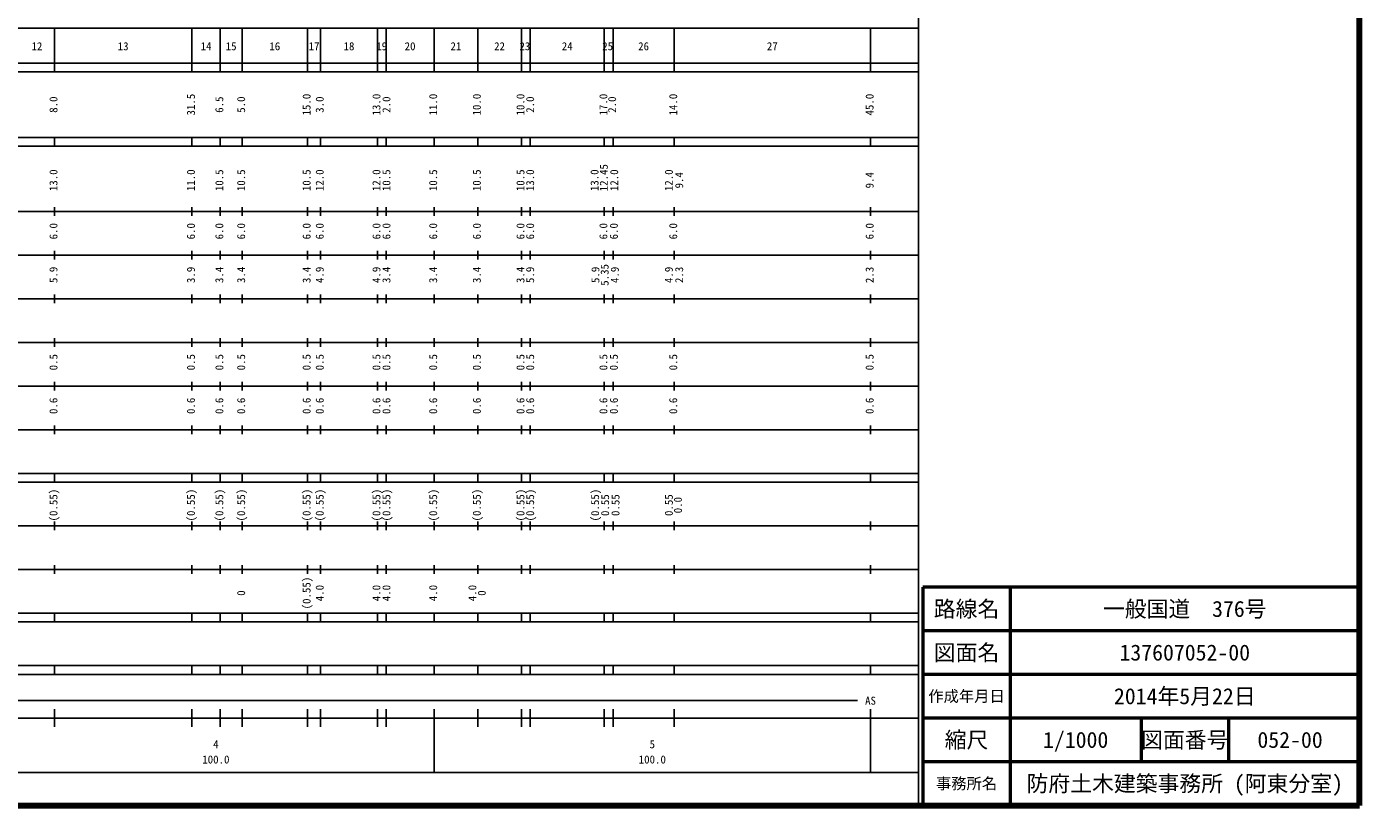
# Model space of a CAD drawing. Units: millimetres on the paper, enlarged 1000 times. Extents: x 40000 to 680000, y 20000 to 380000.
# Drawn here: x 374648 to 680000, y 20000 to 198357 of the extents above; entities that cross this region are included whole.
import ezdxf
from ezdxf.enums import TextEntityAlignment as Align

# ---------------------------------------------------------------- set-up
doc = ezdxf.new("R2010")
doc.units = ezdxf.units.MM
doc.header["$LTSCALE"] = 1000
for name, color, linetype, lineweight in [('M-TTL', 2, 'Continuous', 140), ('M-TTL-BAND', 7, 'Continuous', 25), ('M-TTL-FRAM', 2, 'Continuous', 50), ('M-TTL-LINE', 7, 'Continuous', 50)]:
    doc.layers.add(name, color=color, linetype=linetype, lineweight=lineweight)
doc.layers.add('M-TTL-TXT', color=7, linetype='Continuous')
doc.styles.add('ＭＳ ゴシック', font='')
doc.styles.get('ＭＳ ゴシック').set_extended_font_data('MS Gothic')

msp = doc.modelspace()

# ---------------------------------------------------------------- linework, layer by layer
at = {"layer": 'M-TTL'}
for p, q in [((680000, 20000), (680000, 380000)), ((40000, 20000), (680000, 20000))]:
    msp.add_line(p, q, dxfattribs=at)
at = {"layer": 'M-TTL-BAND'}
for p, q in [((579000, 20000), (579000, 370000)), ((68000, 198000), (579000, 198000)), ((381000, 188000), (381000, 198000)), ((412500, 188000), (412500, 198000)), ((419000, 188000), (419000, 198000)), ((424000, 188000), (424000, 198000)), ((439000, 188000), (439000, 198000)), ((442000, 188000), (442000, 198000)), ((455000, 188000), (455000, 198000)), ((457000, 188000), (457000, 198000)), ((468000, 188000), (468000, 198000)), ((478000, 188000), (478000, 198000)), ((488000, 188000), (488000, 198000)), ((490000, 188000), (490000, 198000)), ((507000, 188000), (507000, 198000)), ((509000, 188000), (509000, 198000)), ((523000, 188000), (523000, 198000)), ((568000, 188000), (568000, 198000)), ((40000, 190000), (579000, 190000)), ((40000, 188000), (579000, 188000)), ((40000, 173000), (579000, 173000)), ((40000, 171000), (579000, 171000)), ((381000, 171000), (381000, 173000)), ((412500, 171000), (412500, 173000)), ((419000, 171000), (419000, 173000)), ((424000, 171000), (424000, 173000)), ((439000, 171000), (439000, 173000)), ((442000, 171000), (442000, 173000)), ((455000, 171000), (455000, 173000)), ((457000, 171000), (457000, 173000)), ((468000, 171000), (468000, 173000)), ((478000, 171000), (478000, 173000)), ((488000, 171000), (488000, 173000)), ((490000, 171000), (490000, 173000)), ((507000, 171000), (507000, 173000)), ((509000, 171000), (509000, 173000)), ((523000, 171000), (523000, 173000)), ((568000, 171000), (568000, 173000)), ((40000, 156000), (579000, 156000)), ((381000, 155000), (381000, 157000)), ((412500, 155000), (412500, 157000)), ((419000, 155000), (419000, 157000)), ((424000, 155000), (424000, 157000)), ((439000, 155000), (439000, 157000)), ((442000, 155000), (442000, 157000)), ((455000, 155000), (455000, 157000)), ((457000, 155000), (457000, 157000)), ((468000, 155000), (468000, 157000)), ((478000, 155000), (478000, 157000)), ((488000, 155000), (488000, 157000)), ((490000, 155000), (490000, 157000)), ((507000, 155000), (507000, 157000)), ((509000, 155000), (509000, 157000)), ((523000, 155000), (523000, 157000)), ((568000, 155000), (568000, 157000)), ((381000, 145000), (381000, 147000)), ((412500, 145000), (412500, 147000)), ((419000, 145000), (419000, 147000)), ((424000, 145000), (424000, 147000)), ((439000, 145000), (439000, 147000)), ((442000, 145000), (442000, 147000)), ((455000, 145000), (455000, 147000)), ((457000, 145000), (457000, 147000)), ((468000, 145000), (468000, 147000)), ((478000, 145000), (478000, 147000)), ((488000, 145000), (488000, 147000)), ((490000, 145000), (490000, 147000)), ((507000, 145000), (507000, 147000)), ((509000, 145000), (509000, 147000)), ((523000, 145000), (523000, 147000)), ((568000, 145000), (568000, 147000)), ((46000, 146000), (579000, 146000)), ((52000, 136000), (579000, 136000)), ((381000, 135000), (381000, 137000)), ((412500, 135000), (412500, 137000)), ((419000, 135000), (419000, 137000)), ((424000, 135000), (424000, 137000)), ((439000, 135000), (439000, 137000)), ((442000, 135000), (442000, 137000)), ((455000, 135000), (455000, 137000)), ((457000, 135000), (457000, 137000)), ((468000, 135000), (468000, 137000)), ((478000, 135000), (478000, 137000)), ((488000, 135000), (488000, 137000)), ((490000, 135000), (490000, 137000)), ((507000, 135000), (507000, 137000)), ((509000, 135000), (509000, 137000)), ((523000, 135000), (523000, 137000)), ((568000, 135000), (568000, 137000)), ((46000, 126000), (579000, 126000)), ((381000, 125000), (381000, 127000)), ((412500, 125000), (412500, 127000)), ((419000, 125000), (419000, 127000)), ((424000, 125000), (424000, 127000)), ((439000, 125000), (439000, 127000)), ((442000, 125000), (442000, 127000)), ((455000, 125000), (455000, 127000)), ((457000, 125000), (457000, 127000)), ((468000, 125000), (468000, 127000)), ((478000, 125000), (478000, 127000)), ((488000, 125000), (488000, 127000)), ((490000, 125000), (490000, 127000)), ((507000, 125000), (507000, 127000)), ((509000, 125000), (509000, 127000)), ((523000, 125000), (523000, 127000)), ((568000, 125000), (568000, 127000)), ((381000, 115000), (381000, 117000)), ((412500, 115000), (412500, 117000)), ((419000, 115000), (419000, 117000)), ((424000, 115000), (424000, 117000)), ((439000, 115000), (439000, 117000)), ((442000, 115000), (442000, 117000)), ((455000, 115000), (455000, 117000)), ((457000, 115000), (457000, 117000)), ((468000, 115000), (468000, 117000)), ((478000, 115000), (478000, 117000)), ((488000, 115000), (488000, 117000)), ((490000, 115000), (490000, 117000)), ((507000, 115000), (507000, 117000)), ((509000, 115000), (509000, 117000)), ((523000, 115000), (523000, 117000)), ((568000, 115000), (568000, 117000)), ((52000, 116000), (579000, 116000)), ((381000, 105000), (381000, 107000)), ((412500, 105000), (412500, 107000)), ((419000, 105000), (419000, 107000)), ((424000, 105000), (424000, 107000)), ((439000, 105000), (439000, 107000)), ((442000, 105000), (442000, 107000)), ((455000, 105000), (455000, 107000)), ((457000, 105000), (457000, 107000)), ((468000, 105000), (468000, 107000)), ((478000, 105000), (478000, 107000)), ((488000, 105000), (488000, 107000)), ((490000, 105000), (490000, 107000)), ((507000, 105000), (507000, 107000)), ((509000, 105000), (509000, 107000)), ((523000, 105000), (523000, 107000)), ((568000, 105000), (568000, 107000)), ((46000, 106000), (579000, 106000)), ((40000, 96000), (579000, 96000)), ((381000, 94000), (381000, 96000)), ((412500, 94000), (412500, 96000)), ((419000, 94000), (419000, 96000)), ((424000, 94000), (424000, 96000)), ((439000, 94000), (439000, 96000)), ((442000, 94000), (442000, 96000)), ((455000, 94000), (455000, 96000)), ((457000, 94000), (457000, 96000)), ((468000, 94000), (468000, 96000)), ((478000, 94000), (478000, 96000)), ((488000, 94000), (488000, 96000)), ((490000, 94000), (490000, 96000)), ((507000, 94000), (507000, 96000)), ((509000, 94000), (509000, 96000)), ((523000, 94000), (523000, 96000)), ((568000, 94000), (568000, 96000)), ((40000, 94000), (579000, 94000)), ((49000, 84000), (579000, 84000)), ((381000, 83000), (381000, 85000)), ((412500, 83000), (412500, 85000)), ((419000, 83000), (419000, 85000)), ((424000, 83000), (424000, 85000)), ((439000, 83000), (439000, 85000)), ((442000, 83000), (442000, 85000)), ((455000, 83000), (455000, 85000)), ((457000, 83000), (457000, 85000)), ((468000, 83000), (468000, 85000)), ((478000, 83000), (478000, 85000)), ((488000, 83000), (488000, 85000)), ((490000, 83000), (490000, 85000)), ((507000, 83000), (507000, 85000)), ((509000, 83000), (509000, 85000)), ((523000, 83000), (523000, 85000)), ((568000, 83000), (568000, 85000)), ((40000, 74000), (579000, 74000)), ((381000, 73000), (381000, 75000)), ((412500, 73000), (412500, 75000)), ((419000, 73000), (419000, 75000)), ((424000, 73000), (424000, 75000)), ((439000, 73000), (439000, 75000)), ((442000, 73000), (442000, 75000)), ((455000, 73000), (455000, 75000)), ((457000, 73000), (457000, 75000)), ((468000, 73000), (468000, 75000)), ((478000, 73000), (478000, 75000)), ((488000, 73000), (488000, 75000)), ((490000, 73000), (490000, 75000)), ((507000, 73000), (507000, 75000)), ((509000, 73000), (509000, 75000)), ((523000, 73000), (523000, 75000)), ((568000, 73000), (568000, 75000)), ((40000, 64000), (579000, 64000)), ((40000, 62000), (579000, 62000)), ((381000, 62000), (381000, 64000)), ((412500, 62000), (412500, 64000)), ((419000, 62000), (419000, 64000)), ((424000, 62000), (424000, 64000)), ((439000, 62000), (439000, 64000)), ((442000, 62000), (442000, 64000)), ((455000, 62000), (455000, 64000)), ((457000, 62000), (457000, 64000)), ((468000, 62000), (468000, 64000)), ((478000, 62000), (478000, 64000)), ((488000, 62000), (488000, 64000)), ((490000, 62000), (490000, 64000)), ((507000, 62000), (507000, 64000)), ((509000, 62000), (509000, 64000)), ((523000, 62000), (523000, 64000)), ((568000, 62000), (568000, 64000)), ((40000, 52000), (579000, 52000)), ((381000, 50000), (381000, 52000)), ((412500, 50000), (412500, 52000)), ((419000, 50000), (419000, 52000)), ((424000, 50000), (424000, 52000)), ((439000, 50000), (439000, 52000)), ((442000, 50000), (442000, 52000)), ((455000, 50000), (455000, 52000)), ((457000, 50000), (457000, 52000)), ((468000, 50000), (468000, 52000)), ((478000, 50000), (478000, 52000)), ((488000, 50000), (488000, 52000)), ((490000, 50000), (490000, 52000)), ((507000, 50000), (507000, 52000)), ((509000, 50000), (509000, 52000)), ((523000, 50000), (523000, 52000)), ((568000, 50000), (568000, 52000)), ((40000, 50000), (579000, 50000)), ((71000, 44000), (565000, 44000)), ((40000, 40000), (579000, 40000)), ((381000, 38000), (381000, 42000)), ((412500, 38000), (412500, 42000)), ((419000, 38000), (419000, 42000)), ((424000, 38000), (424000, 42000)), ((439000, 38000), (439000, 42000)), ((442000, 38000), (442000, 42000)), ((455000, 38000), (455000, 42000)), ((457000, 38000), (457000, 42000)), ((468000, 27500), (468000, 42000)), ((478000, 38000), (478000, 42000)), ((488000, 38000), (488000, 42000)), ((490000, 38000), (490000, 42000)), ((507000, 38000), (507000, 42000)), ((509000, 38000), (509000, 42000)), ((523000, 38000), (523000, 42000)), ((568000, 27500), (568000, 42000)), ((68000, 27500), (579000, 27500))]:
    msp.add_line(p, q, dxfattribs=at)
at = {"layer": 'M-TTL-FRAM'}
for p, q in [((680000, 70000), (580000, 70000)), ((580000, 70000), (580000, 20000))]:
    msp.add_line(p, q, dxfattribs=at)
at = {"layer": 'M-TTL-LINE'}
for p, q in [((600000, 70000), (600000, 20000)), ((680000, 60000), (580000, 60000)), ((680000, 50000), (580000, 50000)), ((680000, 40000), (580000, 40000)), ((630000, 40000), (630000, 30000)), ((650000, 40000), (650000, 30000)), ((680000, 30000), (580000, 30000))]:
    msp.add_line(p, q, dxfattribs=at)

# ---------------------------------------------------------------- texts
at = {"layer": 'M-TTL-BAND', "style": 'ＭＳ ゴシック'}
for s, p in [('12', (377000, 192405)), ('13', (396750, 192405)), ('14', (415750, 192405)), ('15', (421500, 192405)), ('16', (431500, 192405)), ('17', (440500, 192405)), ('18', (448500, 192405)), ('19', (456000, 192405)), ('20', (462500, 192405)), ('21', (473000, 192405)), ('22', (483000, 192405)), ('23', (488790, 192405)), ('24', (498500, 192405)), ('25', (507768, 192405)), ('26', (516000, 192405)), ('27', (545500, 192405)), ('AS', (568000, 42500)), ('4', (418000, 32523)), ('5', (518000, 32523)), ('100.0', (418000, 29033)), ('100.0', (518000, 29033))]:
    msp.add_text(s, height=1833, dxfattribs=at).set_placement(p, align=Align.BOTTOM_CENTER)
for s, p in [('8.0', (382251, 180500)), ('31.5', (413751, 180500)), ('6.5', (420251, 180500)), ('5.0', (425251, 180500)), ('15.0', (440251, 180500)), ('3.0', (443251, 180500)), ('13.0', (456251, 180500)), ('2.0', (458541, 180500)), ('11.0', (469251, 180500)), ('10.0', (479251, 180500)), ('10.0', (489251, 180500)), ('2.0', (491469, 180500)), ('17.0', (508251, 180500)), ('2.0', (510251, 180500)), ('14.0', (524251, 180500)), ('45.0', (569251, 180500)), ('13.0', (382251, 163174)), ('11.0', (413751, 163174)), ('10.5', (420251, 163174)), ('10.5', (425251, 163174)), ('10.5', (440251, 163174)), ('12.0', (443251, 163174)), ('12.0', (456251, 163174)), ('10.5', (458541, 163174)), ('10.5', (469251, 163174)), ('10.5', (479251, 163174)), ('10.5', (489251, 163174)), ('13.0', (491469, 163174)), ('13.0', (506223, 163174)), ('12.45', (508344, 163757)), ('12.0', (510734, 163174)), ('12.0', (523251, 163174)), ('9.4', (525621, 163174)), ('9.4', (569251, 163174)), ('6.0', (382251, 151500)), ('6.0', (413751, 151500)), ('6.0', (420251, 151500)), ('6.0', (425251, 151500)), ('6.0', (440251, 151500)), ('6.0', (443251, 151500)), ('6.0', (456251, 151500)), ('6.0', (458541, 151500)), ('6.0', (469251, 151500)), ('6.0', (479251, 151500)), ('6.0', (489251, 151500)), ('6.0', (491469, 151500)), ('6.0', (508251, 151500)), ('6.0', (510645, 151500)), ('6.0', (524251, 151500)), ('6.0', (569251, 151500)), ('5.35', (508538, 141500)), ('5.9', (382251, 141500)), ('3.9', (413751, 141500)), ('3.4', (420251, 141500)), ('3.4', (425251, 141500)), ('3.4', (440251, 141500)), ('4.9', (443251, 141500)), ('4.9', (456251, 141500)), ('3.4', (458541, 141500)), ('3.4', (469251, 141500)), ('3.4', (479251, 141500)), ('3.4', (489251, 141500)), ('5.9', (491469, 141500)), ('5.9', (506422, 141500)), ('4.9', (510873, 141500)), ('4.9', (523251, 141500)), ('2.3', (525621, 141500)), ('2.3', (569251, 141500)), ('0.5', (382251, 121500)), ('0.5', (413751, 121500)), ('0.5', (420251, 121500)), ('0.5', (425251, 121500)), ('0.5', (440251, 121500)), ('0.5', (443251, 121500)), ('0.5', (456251, 121500)), ('0.5', (458541, 121500)), ('0.5', (469251, 121500)), ('0.5', (479251, 121500)), ('0.5', (489251, 121500)), ('0.5', (491469, 121500)), ('0.5', (508251, 121500)), ('0.5', (510645, 121500)), ('0.5', (524251, 121500)), ('0.5', (569251, 121500)), ('0.6', (382251, 111500)), ('0.6', (413751, 111500)), ('0.6', (420251, 111500)), ('0.6', (425251, 111500)), ('0.6', (440251, 111500)), ('0.6', (443251, 111500)), ('0.6', (456251, 111500)), ('0.6', (458541, 111500)), ('0.6', (469251, 111500)), ('0.6', (479251, 111500)), ('0.6', (489251, 111500)), ('0.6', (491469, 111500)), ('0.6', (508251, 111500)), ('0.6', (510645, 111500)), ('0.6', (524251, 111500)), ('0.6', (569251, 111500)), ('(0.55)', (382251, 88764)), ('(0.55)', (413751, 88764)), ('(0.55)', (420251, 88764)), ('(0.55)', (425251, 88764)), ('(0.55)', (440251, 88764)), ('(0.55)', (443251, 88764)), ('(0.55)', (456251, 88764)), ('(0.55)', (458541, 88764)), ('(0.55)', (469251, 88764)), ('(0.55)', (479251, 88764)), ('(0.55)', (489251, 88764)), ('(0.55)', (491469, 88764)), ('(0.55)', (506346, 88764)), ('0.55', (508646, 88764)), ('0.55', (511031, 88764)), ('0.55', (523251, 88764)), ('0.0', (525335, 88764)), ('(0.55)', (440251, 68621)), ('4.0', (443251, 68621)), ('4.0', (456251, 68621)), ('4.0', (458541, 68621)), ('4.0', (469251, 68621)), ('4.0', (478219, 68621)), ('0', (425251, 68621)), ('0', (480381, 68621))]:
    msp.add_text(s, height=1833, rotation=90, dxfattribs=at).set_placement(p, align=Align.BOTTOM_CENTER)
at = {"layer": 'M-TTL-TXT', "style": 'ＭＳ ゴシック'}
for s, height, p in [('路線名', 3666, (590000, 65000)), ('路線名', 3666, (590000, 65000)), ('一般国道\u3000376号', 3666, (640000, 65000)), ('図面名', 3666, (590000, 55000)), ('図面名', 3666, (590000, 55000)), ('137607052-00', 3666, (640000, 55000)), ('作成年月日', 2566, (590000, 45000)), ('作成年月日', 2566, (590000, 45000)), ('2014年5月22日', 3666, (640000, 45000)), ('縮尺', 3666, (590000, 35000)), ('縮尺', 3666, (590000, 35000)), ('1/1000', 3666, (615000, 35000)), ('図面番号', 3666, (640000, 35000)), ('図面番号', 3666, (640000, 35000)), ('052-00', 3666, (664125, 35000)), ('事務所名', 2566, (590000, 25000)), ('事務所名', 2566, (590000, 25000)), ('防府土木建築事務所 (阿東分室)', 3666, (640000, 25000))]:
    msp.add_text(s, height=height, dxfattribs=at).set_placement(p, align=Align.MIDDLE_CENTER)

doc.saveas('drawing.dxf')
